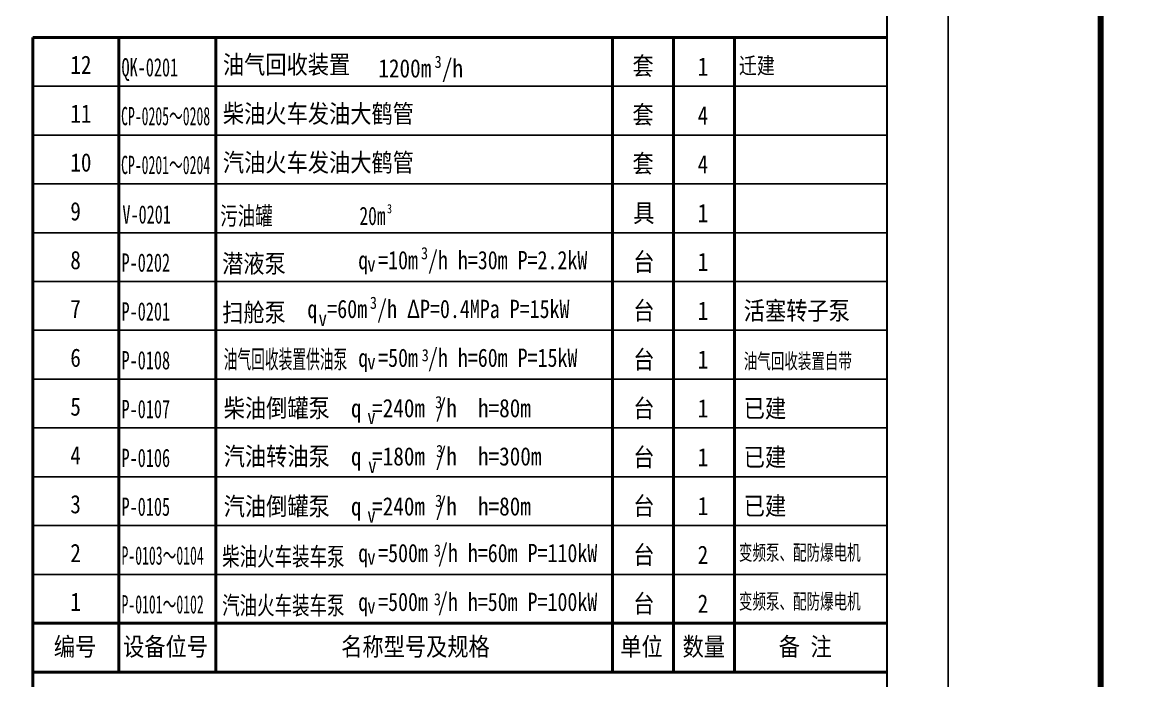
# Model space of a CAD drawing. Header units: millimetres. Extents: x 36820 to 41163, y -3485 to -2358.
# Drawn here: x 38650.4 to 38832.8, y -2981.6 to -2873.8 of the extents above; entities that cross this region are included whole.
import ezdxf

# ---------------------------------------------------------------- set-up
doc = ezdxf.new("R2010")
doc.units = ezdxf.units.MM
doc.header["$LTSCALE"] = 6
doc.layers.add('bc', color=7, linetype='Continuous')
doc.layers.add('PUB_TITLE', color=4, linetype='Continuous')
doc.styles.add('ST', font='')
doc.styles.get('ST').set_extended_font_data('SimSun')

msp = doc.modelspace()

# ---------------------------------------------------------------- linework, layer by layer
at = {"color": 0}
for p, q in [((38652.086, -2884.228), (38792.086, -2884.228)), ((38652.086, -2884.228), (38792.086, -2884.228)), ((38652.086, -2884.228), (38792.086, -2884.228)), ((38652.086, -2892.228), (38792.086, -2892.228)), ((38652.086, -2900.228), (38792.086, -2900.228)), ((38652.086, -2908.228), (38792.086, -2908.228)), ((38652.086, -2916.228), (38792.086, -2916.228)), ((38652.086, -2916.228), (38792.086, -2916.228)), ((38652.086, -2916.228), (38792.086, -2916.228)), ((38652.086, -2924.228), (38792.086, -2924.228)), ((38652.086, -2932.228), (38792.086, -2932.228)), ((38652.086, -2940.228), (38792.086, -2940.228)), ((38652.086, -2948.228), (38792.086, -2948.228)), ((38652.086, -2956.228), (38792.086, -2956.228)), ((38652.086, -2964.228), (38792.086, -2964.228)), ((38652.086, -2972.228), (38792.086, -2972.228)), ((38652.086, -2980.228), (38792.086, -2980.228))]:
    msp.add_line(p, q, dxfattribs=at)
at = {"color": 1}
msp.add_lwpolyline([(38802.086, -3068.821), (39433.086, -3068.821), (39433.086, -2771.821), (38802.086, -2771.821)], close=True, dxfattribs=at)
at = {"color": 0, "const_width": 0.5}
for points in [[(38652.086, -2989.821), (38652.086, -2876.228)], [(38652.086, -2876.228), (38792.086, -2876.228)], [(38666.195, -2980.228), (38666.195, -2876.228)], [(38682.086, -2980.228), (38682.086, -2876.228)], [(38747.086, -2980.228), (38747.086, -2876.228)], [(38757.086, -2980.228), (38757.086, -2876.228)], [(38767.086, -2980.228), (38767.086, -2876.228)], [(38652.086, -2972.228), (38792.086, -2972.228)], [(38652.086, -2980.228), (38792.086, -2980.228)]]:
    msp.add_lwpolyline(points, dxfattribs=at)
at = {"layer": 'bc', "color": 2, "linetype": 'Continuous', "ltscale": 0.13}
msp.add_lwpolyline([(37472.334, -2479.821), (38802.086, -2479.821), (38802.086, -3073.821), (37472.334, -3073.821)], close=True, dxfattribs=at)
msp.add_lwpolyline([(37472.334, -2479.821), (38802.086, -2479.821), (38802.086, -3073.821), (37472.334, -3073.821)], close=True, dxfattribs=at)
msp.add_lwpolyline([(37472.334, -2479.821), (38802.086, -2479.821), (38802.086, -3073.821), (37472.334, -3073.821)], close=True, dxfattribs=at)
at = {"layer": 'bc', "color": 2, "linetype": 'Continuous', "ltscale": 0.13, "const_width": 0.3}
msp.add_lwpolyline([(37497.334, -2489.821), (38792.086, -2489.821), (38792.086, -3063.821), (37497.334, -3063.821)], close=True, dxfattribs=at)
msp.add_lwpolyline([(37497.334, -2489.821), (38792.086, -2489.821), (38792.086, -3063.821), (37497.334, -3063.821)], close=True, dxfattribs=at)
msp.add_lwpolyline([(37497.334, -2489.821), (38792.086, -2489.821), (38792.086, -3063.821), (37497.334, -3063.821)], close=True, dxfattribs=at)
at = {"layer": 'PUB_TITLE', "color": 3, "const_width": 1}
msp.add_lwpolyline([(38827.086, -3058.821), (39423.086, -3058.821), (39423.086, -2781.821), (38827.086, -2781.821)], close=True, dxfattribs=at)

# ---------------------------------------------------------------- texts
at = {"color": 0, "style": 'ST'}
for s, height, width, p in [('12', 3, 0.85, (38658.227, -2882.212)), ('QK-0201', 3, 0.65, (38666.621, -2882.625)), ('迁建', 2.7, 0.8, (38767.806, -2882.212)), ('11', 3, 0.85, (38658.227, -2890.212)), ('CP-0205～0208', 3, 0.55, (38666.551, -2890.625)), ('10', 3, 0.85, (38658.227, -2898.212)), ('CP-0201～0204', 3, 0.55, (38666.551, -2898.625)), ('9', 3, 0.85, (38658.227, -2906.212)), ('具', 3, 0.85, (38750.495, -2906.51, -1.629)), ('V-0201', 3, 0.65, (38666.762, -2906.735)), ('污油罐', 3, 0.7, (38682.803, -2906.972)), ('20m', 3, 0.7, (38705.612, -2906.972)), ('3', 1.5, 0.8, (38710.139, -2905.042)), ('1', 3, 0.85, (38761.046, -2906.51, -1.629)), ('3', 2, 0.85, (38715.705, -2912.586)), ('8', 3, 0.85, (38658.227, -2914.212)), ('P-0202', 3, 0.65, (38666.621, -2914.625)), ('潜液泵', 3, 0.85, (38683.113, -2914.798)), ('q =10m /h h=30m P=2.2kW', 3, 0.8, (38705.417, -2914.217)), ('台', 3, 0.85, (38750.495, -2914.51, -1.629)), ('1', 3, 0.85, (38761.046, -2914.51, -1.629)), ('v', 2.5, 0.8, (38706.898, -2914.632)), ('7', 3, 0.85, (38658.227, -2922.212)), ('P-0201', 3, 0.65, (38666.621, -2922.625)), ('扫舱泵', 3, 0.85, (38683.113, -2922.798)), ('q =60m /h ΔP=0.4MPa P=15kW', 3, 0.8, (38697.08, -2922.217)), ('3', 2, 0.85, (38707.334, -2920.71)), ('台', 3, 0.85, (38750.495, -2922.51, -1.629)), ('1', 3, 0.85, (38761.046, -2922.51, -1.629)), ('v', 2.5, 0.8, (38698.921, -2923.522)), ('油气回收装置供油泵', 3, 0.55, (38683.365, -2930.474)), ('q =50m /h h=60m P=15kW', 3, 0.8, (38705.417, -2930.217)), ('台', 3, 0.85, (38750.495, -2930.51, -1.629)), ('6', 3, 0.85, (38658.227, -2930.212)), ('P-0108', 3, 0.65, (38666.621, -2930.625)), ('v', 2.5, 0.8, (38706.898, -2930.632)), ('3', 2, 0.85, (38715.822, -2929.303)), ('1', 3, 0.85, (38761.046, -2930.51, -1.629)), ('油气回收装置自带', 2.5, 0.65, (38768.6, -2930.51, -1.629)), ('5', 3, 0.85, (38658.227, -2938.212)), ('P-0107', 3, 0.65, (38666.621, -2938.625)), ('柴油倒罐泵  q =240m /h  h=80m', 3, 0.85, (38683.365, -2938.474)), ('3', 2, 0.85, (38718.031, -2936.997)), ('台', 3, 0.85, (38750.495, -2938.51, -1.629)), ('1', 3, 0.85, (38761.046, -2938.51, -1.629)), ('v', 2.5, 0.8, (38706.905, -2939.604)), ('4', 3, 0.85, (38658.227, -2946.212)), ('汽油转油泵  q =180m /h  h=300m', 3, 0.85, (38683.365, -2946.377)), ('3', 2, 0.85, (38718.173, -2945)), ('台', 3, 0.85, (38750.495, -2946.51, -1.629)), ('P-0106', 3, 0.65, (38666.621, -2946.625)), ('1', 3, 0.85, (38761.046, -2946.51, -1.629)), ('v', 2.5, 0.8, (38707.047, -2947.607)), ('3', 3, 0.85, (38658.227, -2954.212)), ('P-0105', 3, 0.65, (38666.621, -2954.625)), ('汽油倒罐泵  q =240m /h  h=80m', 3, 0.85, (38683.365, -2954.571)), ('3', 2, 0.85, (38718.033, -2953.154)), ('台', 3, 0.85, (38750.495, -2954.51, -1.629)), ('1', 3, 0.85, (38761.046, -2954.51, -1.629)), ('v', 2.5, 0.8, (38706.907, -2955.761)), ('2', 3, 0.85, (38658.227, -2962.212)), ('P-0103～0104', 3, 0.55, (38666.621, -2962.625)), ('柴油火车装车泵', 3, 0.7, (38683.113, -2962.798)), ('q =500m /h h=60m P=110kW', 3, 0.8, (38705.417, -2962.217)), ('3', 2, 0.85, (38717.82, -2961.303)), ('台', 3, 0.85, (38750.495, -2962.51, -1.629)), ('2', 3, 0.85, (38761.046, -2962.51, -1.629)), ('变频泵、配防爆电机', 2.5, 0.65, (38767.806, -2961.888)), ('v', 2.5, 0.8, (38706.898, -2962.632)), ('q =500m /h h=50m P=100kW', 3, 0.8, (38705.417, -2970.217)), ('台', 3, 0.85, (38750.495, -2970.51, -1.629)), ('变频泵、配防爆电机', 2.5, 0.65, (38767.806, -2969.888)), ('1', 3, 0.85, (38658.227, -2970.212)), ('P-0101～0102', 3, 0.55, (38666.621, -2970.625)), ('汽油火车装车泵', 3, 0.7, (38683.113, -2970.798)), ('v', 2.5, 0.8, (38706.898, -2970.632)), ('3', 2, 0.85, (38717.82, -2969.303)), ('2', 3, 0.85, (38761.046, -2970.51, -1.629)), ('编号', 3, 0.85, (38655.526, -2977.562)), ('设备位号', 3, 0.85, (38666.876, -2977.562)), ('名称型号及规格', 3, 0.85, (38702.624, -2977.562)), ('单位', 3, 0.85, (38748.361, -2977.562)), ('数量', 3, 0.85, (38758.574, -2977.562)), ('备 注', 3, 0.85, (38774.336, -2977.562))]:
    msp.add_text(s, height=height, dxfattribs=dict(at, width=width)).set_placement(p)
at = {"color": 0, "lineweight": 13, "style": 'ST', "width": 0.85}
for s, height, p in [('油气回收装置', 3, (38683.236, -2882.183)), ('1200m /h', 3, (38708.712, -2882.798)), ('3', 2, (38717.934, -2881.229)), ('套', 3, (38750.353, -2882.403, -1.629)), ('1', 3, (38761.046, -2882.51, -1.629)), ('柴油火车发油大鹤管', 3, (38683.236, -2890.223)), ('套', 3, (38750.353, -2890.403, -1.629)), ('4', 3, (38761.046, -2890.51, -1.629)), ('汽油火车发油大鹤管', 3, (38683.236, -2898.223)), ('套', 3, (38750.353, -2898.403, -1.629)), ('4', 3, (38761.046, -2898.51, -1.629))]:
    msp.add_text(s, height=height, dxfattribs=at).set_placement(p)
at = {"style": 'ST', "width": 0.85}
for s, p in [('活塞转子泵', (38768.6, -2922.51, -1.629)), ('已建', (38768.6, -2938.51, -1.629)), ('已建', (38768.6, -2946.51, -1.629)), ('已建', (38768.6, -2954.51, -1.629))]:
    msp.add_text(s, height=3, dxfattribs=at).set_placement(p)

doc.saveas('drawing.dxf')
